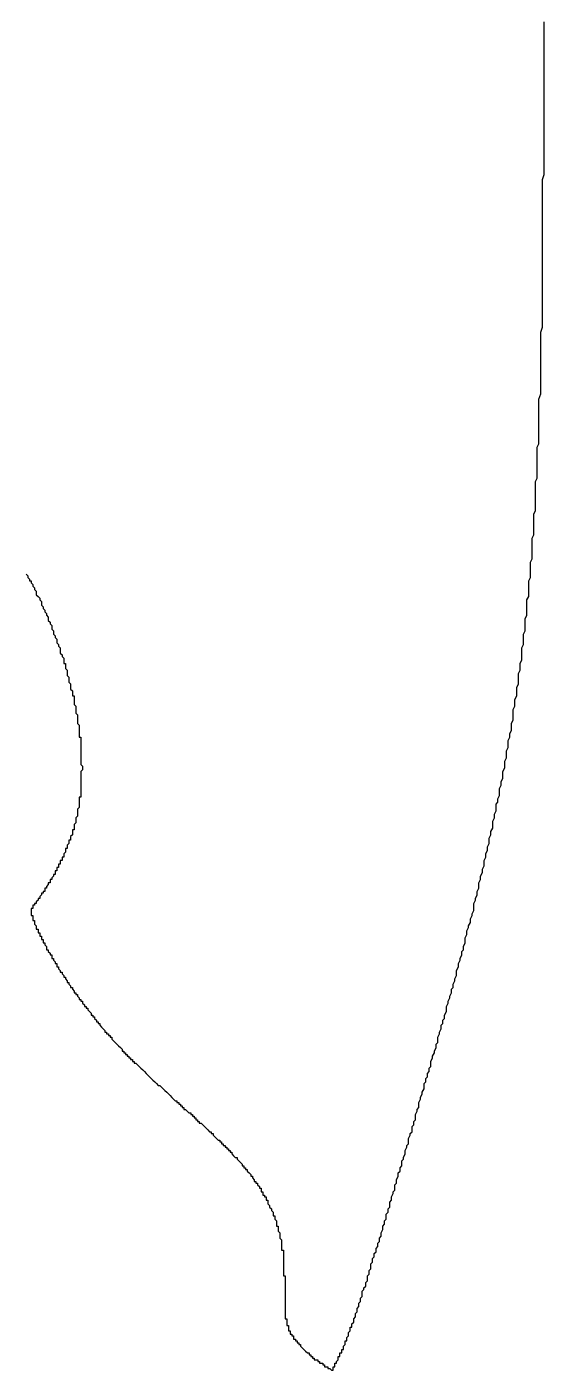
# Model space of a CAD drawing. Header units: millimetres. Extents: x 289 to 9778, y -894 to 6380.
# Drawn here: x 7140.49 to 7143.51, y 594.66 to 602.49 of the extents above; entities that cross this region are included whole.
import ezdxf

# ---------------------------------------------------------------- set-up
doc = ezdxf.new("R2010")
doc.units = ezdxf.units.MM

msp = doc.modelspace()

# ---------------------------------------------------------------- linework, layer by layer
for points in [[(7142.2697, 594.6575, 0), (7142.2797, 594.6575, 0), (7142.2797, 594.6575, 0), (7142.2797, 594.6675, 0), (7142.2797, 594.6675, 0), (7142.2797, 594.6675, 0), (7142.2797, 594.6675, 0), (7142.2797, 594.6775, 0), (7142.2897, 594.6775, 0), (7142.2897, 594.6775, 0), (7142.2897, 594.6875, 0), (7142.2897, 594.6875, 0), (7142.2897, 594.6875, 0), (7142.2897, 594.6975, 0), (7142.2997, 594.6975, 0), (7142.2997, 594.6975, 0), (7142.2997, 594.7075, 0), (7142.2997, 594.7075, 0), (7142.2997, 594.7075, 0), (7142.3097, 594.7175, 0), (7142.3097, 594.7175, 0), (7142.3097, 594.7175, 0), (7142.3097, 594.7275, 0), (7142.3097, 594.7275, 0), (7142.3097, 594.7375, 0), (7142.3197, 594.7375, 0), (7142.3197, 594.7375, 0), (7142.3197, 594.7475, 0), (7142.3197, 594.7475, 0), (7142.3197, 594.7575, 0), (7142.3297, 594.7575, 0), (7142.3297, 594.7675, 0), (7142.3297, 594.7675, 0), (7142.3297, 594.7775, 0), (7142.3397, 594.7775, 0), (7142.3397, 594.7875, 0), (7142.3397, 594.7875, 0), (7142.3397, 594.7975, 0), (7142.3397, 594.7975, 0), (7142.3497, 594.8075, 0), (7142.3497, 594.8075, 0), (7142.3497, 594.8175, 0), (7142.3497, 594.8275, 0), (7142.3597, 594.8275, 0), (7142.3597, 594.8375, 0), (7142.3597, 594.8375, 0), (7142.3597, 594.8475, 0), (7142.3597, 594.8475, 0), (7142.3697, 594.8575, 0), (7142.3697, 594.8675, 0), (7142.3697, 594.8675, 0), (7142.3697, 594.8775, 0), (7142.3797, 594.8875, 0), (7142.3797, 594.8875, 0), (7142.3797, 594.8975, 0), (7142.3797, 594.9075, 0), (7142.3897, 594.9075, 0), (7142.3897, 594.9175, 0), (7142.3897, 594.9275, 0), (7142.3897, 594.9275, 0), (7142.3997, 594.9375, 0), (7142.3997, 594.9475, 0), (7142.3997, 594.9575, 0), (7142.3997, 594.9575, 0), (7142.4097, 594.9675, 0), (7142.4097, 594.9775, 0), (7142.4097, 594.9875, 0), (7142.4097, 594.9875, 0), (7142.4197, 594.9975, 0), (7142.4197, 595.0075, 0), (7142.4197, 595.0175, 0), (7142.4197, 595.0175, 0), (7142.4297, 595.0275, 0), (7142.4297, 595.0375, 0), (7142.4297, 595.0475, 0), (7142.4397, 595.0575, 0), (7142.4397, 595.0675, 0), (7142.4397, 595.0675, 0), (7142.4397, 595.0775, 0), (7142.4497, 595.0875, 0), (7142.4497, 595.0975, 0), (7142.4497, 595.1075, 0), (7142.4497, 595.1175, 0), (7142.4597, 595.1275, 0), (7142.4597, 595.1275, 0), (7142.4597, 595.1375, 0), (7142.4697, 595.1475, 0), (7142.4697, 595.1575, 0), (7142.4697, 595.1675, 0), (7142.4797, 595.1775, 0), (7142.4797, 595.1875, 0), (7142.4797, 595.1975, 0), (7142.4797, 595.2075, 0), (7142.4897, 595.2175, 0), (7142.4897, 595.2275, 0), (7142.4897, 595.2375, 0), (7142.4997, 595.2475, 0), (7142.4997, 595.2575, 0), (7142.4997, 595.2675, 0), (7142.4997, 595.2775, 0), (7142.5097, 595.2875, 0), (7142.5097, 595.2975, 0), (7142.5097, 595.3075, 0), (7142.5197, 595.3175, 0), (7142.5197, 595.3275, 0), (7142.5197, 595.3375, 0), (7142.5297, 595.3475, 0), (7142.5297, 595.3575, 0), (7142.5297, 595.3675, 0), (7142.5397, 595.3775, 0), (7142.5397, 595.3875, 0), (7142.5397, 595.3975, 0), (7142.5497, 595.4075, 0), (7142.5497, 595.4175, 0), (7142.5497, 595.4275, 0), (7142.5597, 595.4375, 0), (7142.5597, 595.4475, 0), (7142.5597, 595.4575, 0), (7142.5697, 595.4775, 0), (7142.5697, 595.4875, 0), (7142.5697, 595.4975, 0), (7142.5797, 595.5075, 0), (7142.5797, 595.5175, 0), (7142.5797, 595.5275, 0), (7142.5897, 595.5375, 0), (7142.5897, 595.5575, 0), (7142.5897, 595.5675, 0), (7142.5997, 595.5775, 0), (7142.5997, 595.5875, 0), (7142.5997, 595.5975, 0), (7142.6097, 595.6075, 0), (7142.6097, 595.6275, 0), (7142.6097, 595.6375, 0), (7142.6197, 595.6475, 0), (7142.6197, 595.6575, 0), (7142.6197, 595.6675, 0), (7142.6297, 595.6875, 0), (7142.6297, 595.6975, 0), (7142.6397, 595.7075, 0), (7142.6397, 595.7175, 0), (7142.6397, 595.7375, 0), (7142.6497, 595.7475, 0), (7142.6497, 595.7575, 0), (7142.6497, 595.7675, 0), (7142.6597, 595.7875, 0), (7142.6597, 595.7975, 0), (7142.6597, 595.8075, 0), (7142.6697, 595.8175, 0), (7142.6697, 595.8375, 0), (7142.6797, 595.8475, 0), (7142.6797, 595.8575, 0), (7142.6797, 595.8775, 0), (7142.6897, 595.8875, 0), (7142.6897, 595.8975, 0), (7142.6997, 595.9175, 0), (7142.6997, 595.9275, 0), (7142.6997, 595.9375, 0), (7142.7097, 595.9575, 0), (7142.7097, 595.9675, 0), (7142.7197, 595.9775, 0), (7142.7197, 595.9975, 0), (7142.7197, 596.0075, 0), (7142.7297, 596.0275, 0), (7142.7297, 596.0375, 0), (7142.7397, 596.0475, 0), (7142.7397, 596.0675, 0), (7142.7397, 596.0775, 0), (7142.7497, 596.0875, 0), (7142.7497, 596.1075, 0), (7142.7597, 596.1175, 0), (7142.7597, 596.1375, 0), (7142.7597, 596.1475, 0), (7142.7697, 596.1675, 0), (7142.7697, 596.1775, 0), (7142.7797, 596.1875, 0), (7142.7797, 596.2075, 0), (7142.7797, 596.2175, 0), (7142.7897, 596.2375, 0), (7142.7897, 596.2475, 0), (7142.7997, 596.2675, 0), (7142.7997, 596.2775, 0), (7142.8097, 596.2975, 0), (7142.8097, 596.3075, 0), (7142.8097, 596.3275, 0), (7142.8197, 596.3375, 0), (7142.8197, 596.3575, 0), (7142.8297, 596.3675, 0), (7142.8297, 596.3875, 0), (7142.8397, 596.3975, 0), (7142.8397, 596.4175, 0), (7142.8497, 596.4275, 0), (7142.8497, 596.4475, 0), (7142.8497, 596.4575, 0), (7142.8597, 596.4775, 0), (7142.8597, 596.4875, 0), (7142.8697, 596.5075, 0), (7142.8697, 596.5175, 0), (7142.8797, 596.5375, 0), (7142.8797, 596.5575, 0), (7142.8897, 596.5675, 0), (7142.8897, 596.5875, 0), (7142.8897, 596.5975, 0), (7142.8997, 596.6175, 0), (7142.8997, 596.6275, 0), (7142.9097, 596.6475, 0), (7142.9097, 596.6675, 0), (7142.9197, 596.6775, 0), (7142.9197, 596.6975, 0), (7142.9297, 596.7075, 0), (7142.9297, 596.7275, 0), (7142.9397, 596.7475, 0), (7142.9397, 596.7575, 0), (7142.9397, 596.7775, 0), (7142.9497, 596.7975, 0), (7142.9497, 596.8075, 0), (7142.9597, 596.8275, 0), (7142.9597, 596.8375, 0), (7142.9697, 596.8575, 0), (7142.9697, 596.8775, 0), (7142.9797, 596.8875, 0), (7142.9797, 596.9075, 0), (7142.9897, 596.9275, 0), (7142.9897, 596.9375, 0), (7142.9997, 596.9575, 0), (7142.9997, 596.9775, 0), (7142.9997, 596.9875, 0), (7143.0097, 597.0075, 0), (7143.0097, 597.0275, 0), (7143.0197, 597.0475, 0), (7143.0197, 597.0575, 0), (7143.0297, 597.0775, 0), (7143.0297, 597.0975, 0), (7143.0397, 597.1075, 0), (7143.0397, 597.1275, 0), (7143.0497, 597.1475, 0), (7143.0497, 597.1675, 0), (7143.0497, 597.1775, 0), (7143.0597, 597.1975, 0), (7143.0597, 597.2175, 0), (7143.0697, 597.2375, 0), (7143.0697, 597.2475, 0), (7143.0797, 597.2675, 0), (7143.0797, 597.2875, 0), (7143.0897, 597.3075, 0), (7143.0897, 597.3175, 0), (7143.0997, 597.3375, 0), (7143.0997, 597.3575, 0), (7143.0997, 597.3775, 0), (7143.1097, 597.3975, 0), (7143.1097, 597.4075, 0), (7143.1197, 597.4275, 0), (7143.1197, 597.4475, 0), (7143.1297, 597.4675, 0), (7143.1297, 597.4875, 0), (7143.1297, 597.4975, 0), (7143.1397, 597.5175, 0), (7143.1397, 597.5375, 0), (7143.1497, 597.5575, 0), (7143.1497, 597.5775, 0), (7143.1597, 597.5975, 0), (7143.1597, 597.6075, 0), (7143.1597, 597.6275, 0), (7143.1697, 597.6475, 0), (7143.1697, 597.6675, 0), (7143.1797, 597.6875, 0), (7143.1797, 597.7075, 0), (7143.1897, 597.7275, 0), (7143.1897, 597.7475, 0), (7143.1897, 597.7575, 0), (7143.1997, 597.7775, 0), (7143.1997, 597.7975, 0), (7143.2097, 597.8175, 0), (7143.2097, 597.8375, 0), (7143.2097, 597.8575, 0), (7143.2197, 597.8775, 0), (7143.2197, 597.8975, 0), (7143.2297, 597.9175, 0), (7143.2297, 597.9375, 0), (7143.2297, 597.9575, 0), (7143.2397, 597.9675, 0), (7143.2397, 597.9875, 0), (7143.2497, 598.0075, 0), (7143.2497, 598.0275, 0), (7143.2497, 598.0475, 0), (7143.2597, 598.0675, 0), (7143.2597, 598.0875, 0), (7143.2697, 598.1075, 0), (7143.2697, 598.1275, 0), (7143.2697, 598.1475, 0), (7143.2797, 598.1675, 0), (7143.2797, 598.1875, 0), (7143.2797, 598.2075, 0), (7143.2897, 598.2275, 0), (7143.2897, 598.2475, 0), (7143.2897, 598.2675, 0), (7143.2997, 598.2875, 0), (7143.2997, 598.3075, 0), (7143.2997, 598.3275, 0), (7143.3097, 598.3475, 0), (7143.3097, 598.3675, 0), (7143.3197, 598.3875, 0), (7143.3197, 598.4075, 0), (7143.3197, 598.4275, 0), (7143.3297, 598.4475, 0), (7143.3297, 598.4675, 0), (7143.3297, 598.4875, 0), (7143.3297, 598.5075, 0), (7143.3397, 598.5275, 0), (7143.3397, 598.5475, 0), (7143.3397, 598.5675, 0), (7143.3497, 598.5875, 0), (7143.3497, 598.6175, 0), (7143.3497, 598.6375, 0), (7143.3597, 598.6575, 0), (7143.3597, 598.6775, 0), (7143.3597, 598.6975, 0), (7143.3597, 598.7175, 0), (7143.3697, 598.7375, 0), (7143.3697, 598.7575, 0), (7143.3697, 598.7775, 0), (7143.3797, 598.7975, 0), (7143.3797, 598.8175, 0), (7143.3797, 598.8475, 0), (7143.3797, 598.8675, 0), (7143.3897, 598.8875, 0), (7143.3897, 598.9075, 0), (7143.3897, 598.9275, 0), (7143.3897, 598.9475, 0), (7143.3997, 598.9675, 0), (7143.3997, 598.9875, 0), (7143.3997, 599.0175, 0), (7143.3997, 599.0375, 0), (7143.4097, 599.0575, 0), (7143.4097, 599.0775, 0), (7143.4097, 599.0975, 0), (7143.4097, 599.1175, 0), (7143.4097, 599.1475, 0), (7143.4197, 599.1675, 0), (7143.4197, 599.1875, 0), (7143.4197, 599.2075, 0), (7143.4197, 599.2275, 0), (7143.4197, 599.2575, 0), (7143.4297, 599.2775, 0), (7143.4297, 599.2975, 0), (7143.4297, 599.3175, 0), (7143.4297, 599.3475, 0), (7143.4297, 599.3675, 0), (7143.4397, 599.3875, 0), (7143.4397, 599.4075, 0), (7143.4397, 599.4375, 0), (7143.4397, 599.4575, 0), (7143.4397, 599.4775, 0), (7143.4397, 599.5075, 0), (7143.4497, 599.5275, 0), (7143.4497, 599.5475, 0), (7143.4497, 599.5775, 0), (7143.4497, 599.5975, 0), (7143.4497, 599.6175, 0), (7143.4497, 599.6475, 0), (7143.4597, 599.6675, 0), (7143.4597, 599.6875, 0), (7143.4597, 599.7175, 0), (7143.4597, 599.7375, 0), (7143.4597, 599.7675, 0), (7143.4597, 599.7875, 0), (7143.4597, 599.8075, 0), (7143.4597, 599.8375, 0), (7143.4697, 599.8575, 0), (7143.4697, 599.8875, 0), (7143.4697, 599.9075, 0), (7143.4697, 599.9375, 0), (7143.4697, 599.9575, 0), (7143.4697, 599.9875, 0), (7143.4697, 600.0075, 0), (7143.4697, 600.0375, 0), (7143.4797, 600.0575, 0), (7143.4797, 600.0875, 0), (7143.4797, 600.1075, 0), (7143.4797, 600.1375, 0), (7143.4797, 600.1675, 0), (7143.4797, 600.1875, 0), (7143.4797, 600.2175, 0), (7143.4797, 600.2375, 0), (7143.4797, 600.2675, 0), (7143.4797, 600.2975, 0), (7143.4797, 600.3175, 0), (7143.4897, 600.3475, 0), (7143.4897, 600.3775, 0), (7143.4897, 600.3975, 0), (7143.4897, 600.4275, 0), (7143.4897, 600.4575, 0), (7143.4897, 600.4775, 0), (7143.4897, 600.5075, 0), (7143.4897, 600.5375, 0), (7143.4897, 600.5675, 0), (7143.4897, 600.5875, 0), (7143.4897, 600.6175, 0), (7143.4897, 600.6475, 0), (7143.4897, 600.6775, 0), (7143.4897, 600.7075, 0), (7143.4997, 600.7375, 0), (7143.4997, 600.7575, 0), (7143.4997, 600.7875, 0), (7143.4997, 600.8175, 0), (7143.4997, 600.8475, 0), (7143.4997, 600.8775, 0), (7143.4997, 600.9075, 0), (7143.4997, 600.9375, 0), (7143.4997, 600.9675, 0), (7143.4997, 600.9975, 0), (7143.4997, 601.0275, 0), (7143.4997, 601.0575, 0), (7143.4997, 601.0875, 0), (7143.4997, 601.1175, 0), (7143.4997, 601.1475, 0), (7143.4997, 601.1775, 0), (7143.4997, 601.2075, 0), (7143.4997, 601.2375, 0), (7143.4997, 601.2775, 0), (7143.4997, 601.3075, 0), (7143.4997, 601.3375, 0), (7143.4997, 601.3675, 0), (7143.4997, 601.3975, 0), (7143.4997, 601.4275, 0), (7143.4997, 601.4675, 0), (7143.4997, 601.4975, 0), (7143.4997, 601.5275, 0), (7143.4997, 601.5575, 0), (7143.4997, 601.5975, 0), (7143.5097, 601.6275, 0), (7143.5097, 601.6575, 0), (7143.5097, 601.6975, 0), (7143.5097, 601.7275, 0), (7143.5097, 601.7675, 0), (7143.5097, 601.7975, 0), (7143.5097, 601.8275, 0), (7143.5097, 601.8675, 0), (7143.5097, 601.8975, 0), (7143.5097, 601.9375, 0), (7143.5097, 601.9675, 0), (7143.5097, 602.0075, 0), (7143.5097, 602.0375, 0), (7143.5097, 602.0775, 0), (7143.5097, 602.1075, 0), (7143.5097, 602.1475, 0), (7143.5097, 602.1875, 0), (7143.5097, 602.2175, 0), (7143.5097, 602.2575, 0), (7143.5097, 602.2975, 0), (7143.5097, 602.3275, 0), (7143.5097, 602.3675, 0), (7143.5097, 602.4075, 0), (7143.5097, 602.4475, 0), (7143.5097, 602.4775, 0), (7143.5097, 602.5175, 0)], [(7140.4897, 599.2975, 0), (7140.4997, 599.2875, 0), (7140.4997, 599.2775, 0), (7140.5097, 599.2675, 0), (7140.5097, 599.2575, 0), (7140.5197, 599.2575, 0), (7140.5197, 599.2475, 0), (7140.5297, 599.2375, 0), (7140.5297, 599.2275, 0), (7140.5397, 599.2175, 0), (7140.5397, 599.2075, 0), (7140.5497, 599.1975, 0), (7140.5497, 599.1875, 0), (7140.5497, 599.1775, 0), (7140.5597, 599.1675, 0), (7140.5597, 599.1675, 0), (7140.5697, 599.1575, 0), (7140.5697, 599.1475, 0), (7140.5797, 599.1375, 0), (7140.5797, 599.1275, 0), (7140.5797, 599.1175, 0), (7140.5897, 599.1075, 0), (7140.5897, 599.0975, 0), (7140.5997, 599.0875, 0), (7140.5997, 599.0775, 0), (7140.5997, 599.0775, 0), (7140.6097, 599.0675, 0), (7140.6097, 599.0575, 0), (7140.6197, 599.0475, 0), (7140.6197, 599.0375, 0), (7140.6197, 599.0275, 0), (7140.6297, 599.0175, 0), (7140.6297, 599.0075, 0), (7140.6297, 599.0075, 0), (7140.6397, 598.9975, 0), (7140.6397, 598.9875, 0), (7140.6397, 598.9775, 0), (7140.6497, 598.9675, 0), (7140.6497, 598.9575, 0), (7140.6497, 598.9475, 0), (7140.6597, 598.9375, 0), (7140.6597, 598.9375, 0), (7140.6597, 598.9275, 0), (7140.6697, 598.9175, 0), (7140.6697, 598.9075, 0), (7140.6697, 598.8975, 0), (7140.6797, 598.8875, 0), (7140.6797, 598.8775, 0), (7140.6797, 598.8775, 0), (7140.6897, 598.8675, 0), (7140.6897, 598.8575, 0), (7140.6897, 598.8475, 0), (7140.6897, 598.8375, 0), (7140.6997, 598.8275, 0), (7140.6997, 598.8275, 0), (7140.6997, 598.8175, 0), (7140.7097, 598.8075, 0), (7140.7097, 598.7975, 0), (7140.7097, 598.7875, 0), (7140.7097, 598.7775, 0), (7140.7197, 598.7775, 0), (7140.7197, 598.7675, 0), (7140.7197, 598.7575, 0), (7140.7197, 598.7475, 0), (7140.7297, 598.7375, 0), (7140.7297, 598.7275, 0), (7140.7297, 598.7275, 0), (7140.7297, 598.7175, 0), (7140.7297, 598.7075, 0), (7140.7397, 598.6975, 0), (7140.7397, 598.6875, 0), (7140.7397, 598.6875, 0), (7140.7397, 598.6775, 0), (7140.7397, 598.6675, 0), (7140.7497, 598.6575, 0), (7140.7497, 598.6475, 0), (7140.7497, 598.6475, 0), (7140.7497, 598.6375, 0), (7140.7497, 598.6275, 0), (7140.7597, 598.6175, 0), (7140.7597, 598.6175, 0), (7140.7597, 598.6075, 0), (7140.7597, 598.5975, 0), (7140.7597, 598.5875, 0), (7140.7697, 598.5875, 0), (7140.7697, 598.5775, 0), (7140.7697, 598.5675, 0), (7140.7697, 598.5575, 0), (7140.7697, 598.5575, 0), (7140.7697, 598.5475, 0), (7140.7697, 598.5375, 0), (7140.7797, 598.5275, 0), (7140.7797, 598.5275, 0), (7140.7797, 598.5175, 0), (7140.7797, 598.5075, 0), (7140.7797, 598.4975, 0), (7140.7797, 598.4975, 0), (7140.7797, 598.4875, 0), (7140.7897, 598.4775, 0), (7140.7897, 598.4775, 0), (7140.7897, 598.4675, 0), (7140.7897, 598.4575, 0), (7140.7897, 598.4475, 0), (7140.7897, 598.4475, 0), (7140.7897, 598.4375, 0), (7140.7897, 598.4275, 0), (7140.7897, 598.4275, 0), (7140.7997, 598.4175, 0), (7140.7997, 598.4075, 0), (7140.7997, 598.4075, 0), (7140.7997, 598.3975, 0), (7140.7997, 598.3875, 0), (7140.7997, 598.3875, 0), (7140.7997, 598.3775, 0), (7140.7997, 598.3675, 0), (7140.7997, 598.3675, 0), (7140.7997, 598.3575, 0), (7140.7997, 598.3475, 0), (7140.8097, 598.3475, 0), (7140.8097, 598.3375, 0), (7140.8097, 598.3275, 0), (7140.8097, 598.3275, 0), (7140.8097, 598.3175, 0), (7140.8097, 598.3075, 0), (7140.8097, 598.3075, 0), (7140.8097, 598.2975, 0), (7140.8097, 598.2875, 0), (7140.8097, 598.2875, 0), (7140.8097, 598.2775, 0), (7140.8097, 598.2775, 0), (7140.8097, 598.2675, 0), (7140.8097, 598.2575, 0), (7140.8097, 598.2575, 0), (7140.8097, 598.2475, 0), (7140.8097, 598.2375, 0), (7140.8097, 598.2375, 0), (7140.8097, 598.2275, 0), (7140.8097, 598.2275, 0), (7140.8097, 598.2175, 0), (7140.8097, 598.2075, 0), (7140.8097, 598.2075, 0), (7140.8097, 598.1975, 0), (7140.8097, 598.1975, 0), (7140.8097, 598.1875, 0), (7140.8097, 598.1875, 0), (7140.8197, 598.1775, 0), (7140.8197, 598.1675, 0), (7140.8197, 598.1675, 0), (7140.8197, 598.1575, 0), (7140.8197, 598.1575, 0), (7140.8097, 598.1475, 0), (7140.8097, 598.1375, 0), (7140.8097, 598.1375, 0), (7140.8097, 598.1275, 0), (7140.8097, 598.1275, 0), (7140.8097, 598.1175, 0), (7140.8097, 598.1175, 0), (7140.8097, 598.1075, 0), (7140.8097, 598.1075, 0), (7140.8097, 598.0975, 0), (7140.8097, 598.0975, 0), (7140.8097, 598.0875, 0), (7140.8097, 598.0775, 0), (7140.8097, 598.0775, 0), (7140.8097, 598.0675, 0), (7140.8097, 598.0675, 0), (7140.8097, 598.0575, 0), (7140.8097, 598.0575, 0), (7140.8097, 598.0475, 0), (7140.8097, 598.0475, 0), (7140.8097, 598.0375, 0), (7140.8097, 598.0375, 0), (7140.8097, 598.0275, 0), (7140.8097, 598.0275, 0), (7140.8097, 598.0175, 0), (7140.8097, 598.0175, 0), (7140.8097, 598.0075, 0), (7140.8097, 598.0075, 0), (7140.8097, 597.9975, 0), (7140.7997, 597.9975, 0), (7140.7997, 597.9875, 0), (7140.7997, 597.9875, 0), (7140.7997, 597.9775, 0), (7140.7997, 597.9775, 0), (7140.7997, 597.9675, 0), (7140.7997, 597.9675, 0), (7140.7997, 597.9575, 0), (7140.7997, 597.9575, 0), (7140.7997, 597.9475, 0), (7140.7997, 597.9475, 0), (7140.7997, 597.9375, 0), (7140.7997, 597.9375, 0), (7140.7897, 597.9275, 0), (7140.7897, 597.9275, 0), (7140.7897, 597.9175, 0), (7140.7897, 597.9175, 0), (7140.7897, 597.9075, 0), (7140.7897, 597.9075, 0), (7140.7897, 597.9075, 0), (7140.7897, 597.8975, 0), (7140.7897, 597.8975, 0), (7140.7897, 597.8875, 0), (7140.7897, 597.8875, 0), (7140.7797, 597.8775, 0), (7140.7797, 597.8775, 0), (7140.7797, 597.8675, 0), (7140.7797, 597.8675, 0), (7140.7797, 597.8675, 0), (7140.7797, 597.8575, 0), (7140.7797, 597.8575, 0), (7140.7797, 597.8475, 0), (7140.7797, 597.8475, 0), (7140.7697, 597.8375, 0), (7140.7697, 597.8375, 0), (7140.7697, 597.8375, 0), (7140.7697, 597.8275, 0), (7140.7697, 597.8275, 0), (7140.7697, 597.8175, 0), (7140.7697, 597.8175, 0), (7140.7697, 597.8075, 0), (7140.7697, 597.8075, 0), (7140.7597, 597.8075, 0), (7140.7597, 597.7975, 0), (7140.7597, 597.7975, 0), (7140.7597, 597.7875, 0), (7140.7597, 597.7875, 0), (7140.7597, 597.7875, 0), (7140.7597, 597.7775, 0), (7140.7597, 597.7775, 0), (7140.7497, 597.7675, 0), (7140.7497, 597.7675, 0), (7140.7497, 597.7675, 0), (7140.7497, 597.7575, 0), (7140.7497, 597.7575, 0), (7140.7497, 597.7575, 0), (7140.7497, 597.7475, 0), (7140.7397, 597.7475, 0), (7140.7397, 597.7375, 0), (7140.7397, 597.7375, 0), (7140.7397, 597.7375, 0), (7140.7397, 597.7275, 0), (7140.7397, 597.7275, 0), (7140.7397, 597.7275, 0), (7140.7297, 597.7175, 0), (7140.7297, 597.7175, 0), (7140.7297, 597.7075, 0), (7140.7297, 597.7075, 0), (7140.7297, 597.7075, 0), (7140.7297, 597.6975, 0), (7140.7297, 597.6975, 0), (7140.7197, 597.6975, 0), (7140.7197, 597.6875, 0), (7140.7197, 597.6875, 0), (7140.7197, 597.6875, 0), (7140.7197, 597.6775, 0), (7140.7197, 597.6775, 0), (7140.7197, 597.6775, 0), (7140.7097, 597.6675, 0), (7140.7097, 597.6675, 0), (7140.7097, 597.6575, 0), (7140.7097, 597.6575, 0), (7140.7097, 597.6575, 0), (7140.7097, 597.6475, 0), (7140.6997, 597.6475, 0), (7140.6997, 597.6475, 0), (7140.6997, 597.6375, 0), (7140.6997, 597.6375, 0), (7140.6997, 597.6375, 0), (7140.6997, 597.6275, 0), (7140.6997, 597.6275, 0), (7140.6897, 597.6275, 0), (7140.6897, 597.6175, 0), (7140.6897, 597.6175, 0), (7140.6897, 597.6175, 0), (7140.6897, 597.6175, 0), (7140.6897, 597.6075, 0), (7140.6797, 597.6075, 0), (7140.6797, 597.6075, 0), (7140.6797, 597.5975, 0), (7140.6797, 597.5975, 0), (7140.6797, 597.5975, 0), (7140.6797, 597.5875, 0), (7140.6697, 597.5875, 0), (7140.6697, 597.5875, 0), (7140.6697, 597.5775, 0), (7140.6697, 597.5775, 0), (7140.6697, 597.5775, 0), (7140.6697, 597.5675, 0), (7140.6697, 597.5675, 0), (7140.6597, 597.5675, 0), (7140.6597, 597.5675, 0), (7140.6597, 597.5575, 0), (7140.6597, 597.5575, 0), (7140.6597, 597.5575, 0), (7140.6597, 597.5475, 0), (7140.6497, 597.5475, 0), (7140.6497, 597.5475, 0), (7140.6497, 597.5375, 0), (7140.6497, 597.5375, 0), (7140.6497, 597.5375, 0), (7140.6497, 597.5375, 0), (7140.6397, 597.5275, 0), (7140.6397, 597.5275, 0), (7140.6397, 597.5275, 0), (7140.6397, 597.5175, 0), (7140.6397, 597.5175, 0), (7140.6397, 597.5175, 0), (7140.6297, 597.5175, 0), (7140.6297, 597.5075, 0), (7140.6297, 597.5075, 0), (7140.6297, 597.5075, 0), (7140.6297, 597.5075, 0), (7140.6297, 597.4975, 0), (7140.6197, 597.4975, 0), (7140.6197, 597.4975, 0), (7140.6197, 597.4875, 0), (7140.6197, 597.4875, 0), (7140.6197, 597.4875, 0), (7140.6197, 597.4875, 0), (7140.6097, 597.4775, 0), (7140.6097, 597.4775, 0), (7140.6097, 597.4775, 0), (7140.6097, 597.4775, 0), (7140.6097, 597.4675, 0), (7140.6097, 597.4675, 0), (7140.5997, 597.4675, 0), (7140.5997, 597.4675, 0), (7140.5997, 597.4575, 0), (7140.5997, 597.4575, 0), (7140.5997, 597.4575, 0), (7140.5997, 597.4575, 0), (7140.5997, 597.4475, 0), (7140.5897, 597.4475, 0), (7140.5897, 597.4475, 0), (7140.5897, 597.4475, 0), (7140.5897, 597.4375, 0), (7140.5897, 597.4375, 0), (7140.5897, 597.4375, 0), (7140.5797, 597.4375, 0), (7140.5797, 597.4275, 0), (7140.5797, 597.4275, 0), (7140.5797, 597.4275, 0), (7140.5797, 597.4275, 0), (7140.5797, 597.4275, 0), (7140.5697, 597.4175, 0), (7140.5697, 597.4175, 0), (7140.5697, 597.4175, 0), (7140.5697, 597.4175, 0), (7140.5697, 597.4075, 0), (7140.5697, 597.4075, 0), (7140.5697, 597.4075, 0), (7140.5597, 597.4075, 0), (7140.5597, 597.4075, 0), (7140.5597, 597.3975, 0), (7140.5597, 597.3975, 0), (7140.5597, 597.3975, 0), (7140.5597, 597.3975, 0), (7140.5497, 597.3875, 0), (7140.5497, 597.3875, 0), (7140.5497, 597.3875, 0), (7140.5497, 597.3875, 0), (7140.5497, 597.3875, 0), (7140.5497, 597.3775, 0), (7140.5497, 597.3775, 0), (7140.5497, 597.3775, 0), (7140.5397, 597.3775, 0), (7140.5397, 597.3775, 0), (7140.5397, 597.3775, 0), (7140.5397, 597.3675, 0), (7140.5397, 597.3675, 0), (7140.5397, 597.3675, 0), (7140.5397, 597.3675, 0), (7140.5397, 597.3675, 0), (7140.5297, 597.3675, 0), (7140.5297, 597.3575, 0), (7140.5297, 597.3575, 0), (7140.5297, 597.3575, 0), (7140.5297, 597.3575, 0), (7140.5297, 597.3575, 0), (7140.5297, 597.3575, 0), (7140.5297, 597.3575, 0), (7140.5297, 597.3475, 0), (7140.5297, 597.3475, 0), (7140.5197, 597.3475, 0), (7140.5197, 597.3475, 0), (7140.5197, 597.3475, 0), (7140.5197, 597.3475, 0), (7140.5197, 597.3475, 0), (7140.5197, 597.3475, 0), (7140.5197, 597.3475, 0), (7140.5197, 597.3375, 0), (7140.5197, 597.3375, 0), (7140.5197, 597.3375, 0), (7140.5197, 597.3375, 0), (7140.5197, 597.3375, 0), (7140.5197, 597.3375, 0)], [(7140.5197, 597.3375, 0), (7140.5197, 597.3375, 0), (7140.5197, 597.3375, 0), (7140.5197, 597.3375, 0), (7140.5197, 597.3375, 0), (7140.5197, 597.3375, 0), (7140.5197, 597.3375, 0), (7140.5197, 597.3375, 0), (7140.5197, 597.3375, 0), (7140.5197, 597.3375, 0), (7140.5197, 597.3275, 0), (7140.5197, 597.3275, 0), (7140.5197, 597.3275, 0), (7140.5197, 597.3275, 0), (7140.5197, 597.3275, 0), (7140.5197, 597.3275, 0), (7140.5197, 597.3275, 0), (7140.5197, 597.3275, 0), (7140.5197, 597.3275, 0), (7140.5197, 597.3175, 0), (7140.5197, 597.3175, 0), (7140.5197, 597.3175, 0), (7140.5197, 597.3175, 0), (7140.5197, 597.3175, 0), (7140.5197, 597.3175, 0), (7140.5197, 597.3175, 0), (7140.5197, 597.3075, 0), (7140.5197, 597.3075, 0), (7140.5197, 597.3075, 0), (7140.5297, 597.3075, 0), (7140.5297, 597.3075, 0), (7140.5297, 597.3075, 0), (7140.5297, 597.2975, 0), (7140.5297, 597.2975, 0), (7140.5297, 597.2975, 0), (7140.5297, 597.2975, 0), (7140.5297, 597.2975, 0), (7140.5297, 597.2875, 0), (7140.5297, 597.2875, 0), (7140.5297, 597.2875, 0), (7140.5297, 597.2875, 0), (7140.5297, 597.2775, 0), (7140.5297, 597.2775, 0), (7140.5297, 597.2775, 0), (7140.5397, 597.2775, 0), (7140.5397, 597.2775, 0), (7140.5397, 597.2675, 0), (7140.5397, 597.2675, 0), (7140.5397, 597.2675, 0), (7140.5397, 597.2675, 0), (7140.5397, 597.2575, 0), (7140.5397, 597.2575, 0), (7140.5397, 597.2575, 0), (7140.5497, 597.2475, 0), (7140.5497, 597.2475, 0), (7140.5497, 597.2475, 0), (7140.5497, 597.2475, 0), (7140.5497, 597.2375, 0), (7140.5497, 597.2375, 0), (7140.5497, 597.2375, 0), (7140.5497, 597.2275, 0), (7140.5597, 597.2275, 0), (7140.5597, 597.2275, 0), (7140.5597, 597.2175, 0), (7140.5597, 597.2175, 0), (7140.5597, 597.2175, 0), (7140.5597, 597.2075, 0), (7140.5597, 597.2075, 0), (7140.5697, 597.2075, 0), (7140.5697, 597.1975, 0), (7140.5697, 597.1975, 0), (7140.5697, 597.1975, 0), (7140.5697, 597.1875, 0), (7140.5797, 597.1875, 0), (7140.5797, 597.1875, 0), (7140.5797, 597.1775, 0), (7140.5797, 597.1775, 0), (7140.5797, 597.1675, 0), (7140.5797, 597.1675, 0), (7140.5897, 597.1675, 0), (7140.5897, 597.1575, 0), (7140.5897, 597.1575, 0), (7140.5897, 597.1475, 0), (7140.5897, 597.1475, 0), (7140.5997, 597.1475, 0), (7140.5997, 597.1375, 0), (7140.5997, 597.1375, 0), (7140.5997, 597.1375, 0), (7140.6097, 597.1275, 0), (7140.6097, 597.1275, 0), (7140.6097, 597.1175, 0), (7140.6097, 597.1175, 0), (7140.6097, 597.1075, 0), (7140.6197, 597.1075, 0), (7140.6197, 597.1075, 0), (7140.6197, 597.0975, 0), (7140.6197, 597.0975, 0), (7140.6297, 597.0875, 0), (7140.6297, 597.0875, 0), (7140.6297, 597.0775, 0), (7140.6297, 597.0775, 0), (7140.6397, 597.0775, 0), (7140.6397, 597.0675, 0), (7140.6397, 597.0675, 0), (7140.6397, 597.0575, 0), (7140.6497, 597.0575, 0), (7140.6497, 597.0475, 0), (7140.6497, 597.0475, 0), (7140.6497, 597.0475, 0), (7140.6597, 597.0375, 0), (7140.6597, 597.0375, 0), (7140.6597, 597.0275, 0), (7140.6697, 597.0275, 0), (7140.6697, 597.0175, 0), (7140.6697, 597.0175, 0), (7140.6697, 597.0075, 0), (7140.6797, 597.0075, 0), (7140.6797, 596.9975, 0), (7140.6797, 596.9975, 0), (7140.6897, 596.9875, 0), (7140.6897, 596.9875, 0), (7140.6897, 596.9775, 0), (7140.6997, 596.9775, 0), (7140.6997, 596.9775, 0), (7140.6997, 596.9675, 0), (7140.6997, 596.9675, 0), (7140.7097, 596.9575, 0), (7140.7097, 596.9575, 0), (7140.7097, 596.9475, 0), (7140.7197, 596.9475, 0), (7140.7197, 596.9375, 0), (7140.7197, 596.9375, 0), (7140.7297, 596.9275, 0), (7140.7297, 596.9275, 0), (7140.7297, 596.9175, 0), (7140.7397, 596.9175, 0), (7140.7397, 596.9075, 0), (7140.7397, 596.9075, 0), (7140.7497, 596.8975, 0), (7140.7497, 596.8975, 0), (7140.7497, 596.8875, 0), (7140.7597, 596.8875, 0), (7140.7597, 596.8775, 0), (7140.7597, 596.8775, 0), (7140.7697, 596.8675, 0), (7140.7697, 596.8675, 0), (7140.7697, 596.8575, 0), (7140.7797, 596.8575, 0), (7140.7797, 596.8475, 0), (7140.7897, 596.8475, 0), (7140.7897, 596.8375, 0), (7140.7897, 596.8375, 0), (7140.7997, 596.8275, 0), (7140.7997, 596.8275, 0), (7140.7997, 596.8175, 0), (7140.8097, 596.8175, 0), (7140.8097, 596.8075, 0), (7140.8197, 596.8075, 0), (7140.8197, 596.7975, 0), (7140.8197, 596.7975, 0), (7140.8297, 596.7875, 0), (7140.8297, 596.7875, 0), (7140.8297, 596.7775, 0), (7140.8397, 596.7775, 0), (7140.8397, 596.7675, 0), (7140.8497, 596.7675, 0), (7140.8497, 596.7575, 0), (7140.8497, 596.7575, 0), (7140.8597, 596.7475, 0), (7140.8597, 596.7475, 0), (7140.8697, 596.7375, 0), (7140.8697, 596.7375, 0), (7140.8697, 596.7275, 0), (7140.8797, 596.7275, 0), (7140.8797, 596.7175, 0), (7140.8897, 596.7175, 0), (7140.8897, 596.7075, 0), (7140.8897, 596.7075, 0), (7140.8997, 596.6975, 0), (7140.8997, 596.6875, 0), (7140.9097, 596.6875, 0), (7140.9097, 596.6775, 0), (7140.9197, 596.6775, 0), (7140.9197, 596.6675, 0), (7140.9197, 596.6675, 0), (7140.9297, 596.6575, 0), (7140.9297, 596.6575, 0), (7140.9397, 596.6475, 0), (7140.9397, 596.6475, 0), (7140.9497, 596.6375, 0), (7140.9497, 596.6375, 0), (7140.9497, 596.6275, 0), (7140.9597, 596.6275, 0), (7140.9597, 596.6175, 0), (7140.9697, 596.6175, 0), (7140.9697, 596.6075, 0), (7140.9797, 596.6075, 0), (7140.9797, 596.5975, 0), (7140.9897, 596.5975, 0), (7140.9897, 596.5875, 0), (7140.9897, 596.5875, 0), (7140.9997, 596.5775, 0), (7140.9997, 596.5775, 0), (7141.0097, 596.5675, 0), (7141.0097, 596.5675, 0), (7141.0197, 596.5575, 0), (7141.0197, 596.5575, 0), (7141.0297, 596.5475, 0), (7141.0297, 596.5475, 0), (7141.0397, 596.5375, 0), (7141.0397, 596.5375, 0), (7141.0497, 596.5275, 0), (7141.0497, 596.5275, 0), (7141.0497, 596.5175, 0), (7141.0597, 596.5175, 0), (7141.0597, 596.5075, 0), (7141.0697, 596.5075, 0), (7141.0697, 596.4975, 0), (7141.0797, 596.4975, 0), (7141.0797, 596.4875, 0), (7141.0897, 596.4875, 0), (7141.0897, 596.4775, 0), (7141.0997, 596.4775, 0), (7141.0997, 596.4675, 0), (7141.1097, 596.4675, 0), (7141.1097, 596.4575, 0), (7141.1197, 596.4575, 0), (7141.1197, 596.4475, 0), (7141.1297, 596.4475, 0), (7141.1297, 596.4475, 0), (7141.1397, 596.4375, 0), (7141.1397, 596.4375, 0), (7141.1497, 596.4275, 0), (7141.1497, 596.4275, 0), (7141.1597, 596.4175, 0), (7141.1597, 596.4175, 0), (7141.1697, 596.4075, 0), (7141.1697, 596.4075, 0), (7141.1797, 596.3975, 0), (7141.1797, 596.3975, 0), (7141.1897, 596.3875, 0), (7141.1897, 596.3875, 0), (7141.1997, 596.3775, 0), (7141.1997, 596.3775, 0), (7141.2097, 596.3675, 0), (7141.2097, 596.3675, 0), (7141.2197, 596.3575, 0), (7141.2197, 596.3575, 0), (7141.2297, 596.3475, 0), (7141.2297, 596.3475, 0), (7141.2397, 596.3375, 0), (7141.2397, 596.3375, 0), (7141.2497, 596.3275, 0), (7141.2497, 596.3275, 0), (7141.2597, 596.3175, 0), (7141.2597, 596.3175, 0), (7141.2697, 596.3175, 0), (7141.2797, 596.3075, 0), (7141.2797, 596.3075, 0), (7141.2897, 596.2975, 0), (7141.2897, 596.2975, 0), (7141.2997, 596.2875, 0), (7141.2997, 596.2875, 0), (7141.3097, 596.2775, 0), (7141.3097, 596.2775, 0), (7141.3197, 596.2675, 0), (7141.3197, 596.2675, 0), (7141.3297, 596.2575, 0), (7141.3297, 596.2575, 0), (7141.3397, 596.2475, 0), (7141.3397, 596.2475, 0), (7141.3497, 596.2375, 0), (7141.3497, 596.2375, 0), (7141.3597, 596.2275, 0), (7141.3597, 596.2275, 0), (7141.3697, 596.2275, 0), (7141.3697, 596.2175, 0), (7141.3797, 596.2175, 0), (7141.3797, 596.2075, 0), (7141.3897, 596.2075, 0), (7141.3897, 596.1975, 0), (7141.3997, 596.1975, 0), (7141.3997, 596.1875, 0), (7141.4097, 596.1875, 0), (7141.4097, 596.1775, 0), (7141.4197, 596.1775, 0), (7141.4297, 596.1675, 0), (7141.4297, 596.1675, 0), (7141.4397, 596.1575, 0), (7141.4397, 596.1575, 0), (7141.4497, 596.1575, 0), (7141.4497, 596.1475, 0), (7141.4597, 596.1475, 0), (7141.4597, 596.1375, 0), (7141.4697, 596.1375, 0), (7141.4697, 596.1275, 0), (7141.4797, 596.1275, 0), (7141.4797, 596.1175, 0), (7141.4897, 596.1175, 0), (7141.4897, 596.1075, 0), (7141.4997, 596.1075, 0), (7141.4997, 596.0975, 0), (7141.5097, 596.0975, 0), (7141.5097, 596.0975, 0), (7141.5197, 596.0875, 0), (7141.5197, 596.0875, 0), (7141.5297, 596.0775, 0), (7141.5297, 596.0775, 0), (7141.5397, 596.0675, 0), (7141.5397, 596.0675, 0), (7141.5497, 596.0575, 0), (7141.5497, 596.0575, 0), (7141.5597, 596.0475, 0), (7141.5597, 596.0475, 0), (7141.5697, 596.0475, 0), (7141.5697, 596.0375, 0), (7141.5797, 596.0375, 0), (7141.5797, 596.0275, 0), (7141.5797, 596.0275, 0), (7141.5897, 596.0175, 0), (7141.5897, 596.0175, 0), (7141.5997, 596.0075, 0), (7141.5997, 596.0075, 0), (7141.6097, 595.9975, 0), (7141.6097, 595.9975, 0), (7141.6197, 595.9975, 0), (7141.6197, 595.9875, 0), (7141.6297, 595.9875, 0), (7141.6297, 595.9775, 0), (7141.6397, 595.9775, 0), (7141.6397, 595.9675, 0), (7141.6497, 595.9675, 0), (7141.6497, 595.9575, 0), (7141.6597, 595.9575, 0), (7141.6597, 595.9475, 0), (7141.6597, 595.9475, 0), (7141.6697, 595.9475, 0), (7141.6697, 595.9375, 0), (7141.6797, 595.9375, 0), (7141.6797, 595.9275, 0), (7141.6897, 595.9275, 0), (7141.6897, 595.9175, 0), (7141.6897, 595.9175, 0), (7141.6997, 595.9075, 0), (7141.6997, 595.9075, 0), (7141.7097, 595.8975, 0), (7141.7097, 595.8975, 0), (7141.7197, 595.8975, 0), (7141.7197, 595.8875, 0), (7141.7197, 595.8875, 0), (7141.7297, 595.8775, 0), (7141.7297, 595.8775, 0), (7141.7397, 595.8675, 0), (7141.7397, 595.8675, 0), (7141.7497, 595.8575, 0), (7141.7497, 595.8575, 0), (7141.7497, 595.8475, 0), (7141.7597, 595.8475, 0), (7141.7597, 595.8375, 0), (7141.7697, 595.8375, 0), (7141.7697, 595.8375, 0), (7141.7697, 595.8275, 0), (7141.7797, 595.8275, 0), (7141.7797, 595.8175, 0), (7141.7797, 595.8175, 0), (7141.7897, 595.8075, 0), (7141.7897, 595.8075, 0), (7141.7997, 595.7975, 0), (7141.7997, 595.7975, 0), (7141.7997, 595.7875, 0), (7141.8097, 595.7875, 0), (7141.8097, 595.7775, 0), (7141.8097, 595.7775, 0), (7141.8197, 595.7675, 0), (7141.8197, 595.7675, 0), (7141.8197, 595.7575, 0), (7141.8297, 595.7575, 0), (7141.8297, 595.7475, 0), (7141.8297, 595.7475, 0), (7141.8397, 595.7475, 0), (7141.8397, 595.7375, 0), (7141.8397, 595.7375, 0), (7141.8497, 595.7275, 0), (7141.8497, 595.7275, 0), (7141.8497, 595.7175, 0), (7141.8597, 595.7175, 0), (7141.8597, 595.7075, 0), (7141.8597, 595.7075, 0), (7141.8597, 595.6975, 0), (7141.8697, 595.6975, 0), (7141.8697, 595.6875, 0), (7141.8697, 595.6875, 0), (7141.8697, 595.6775, 0), (7141.8797, 595.6775, 0), (7141.8797, 595.6675, 0), (7141.8797, 595.6675, 0), (7141.8897, 595.6675, 0), (7141.8897, 595.6575, 0), (7141.8897, 595.6575, 0), (7141.8897, 595.6475, 0), (7141.8997, 595.6475, 0), (7141.8997, 595.6375, 0), (7141.8997, 595.6375, 0), (7141.8997, 595.6275, 0), (7141.8997, 595.6275, 0), (7141.9097, 595.6175, 0), (7141.9097, 595.6175, 0), (7141.9097, 595.6075, 0), (7141.9097, 595.6075, 0), (7141.9197, 595.5975, 0), (7141.9197, 595.5975, 0), (7141.9197, 595.5975, 0), (7141.9197, 595.5875, 0), (7141.9197, 595.5875, 0), (7141.9297, 595.5775, 0), (7141.9297, 595.5775, 0), (7141.9297, 595.5675, 0), (7141.9297, 595.5675, 0), (7141.9297, 595.5575, 0), (7141.9397, 595.5575, 0), (7141.9397, 595.5475, 0), (7141.9397, 595.5475, 0), (7141.9397, 595.5375, 0), (7141.9397, 595.5375, 0), (7141.9397, 595.5375, 0), (7141.9497, 595.5275, 0), (7141.9497, 595.5275, 0), (7141.9497, 595.5175, 0), (7141.9497, 595.5175, 0), (7141.9497, 595.5075, 0), (7141.9497, 595.5075, 0), (7141.9497, 595.4975, 0), (7141.9597, 595.4975, 0), (7141.9597, 595.4875, 0), (7141.9597, 595.4875, 0), (7141.9597, 595.4875, 0), (7141.9597, 595.4775, 0), (7141.9597, 595.4775, 0), (7141.9597, 595.4675, 0), (7141.9597, 595.4675, 0), (7141.9697, 595.4575, 0), (7141.9697, 595.4575, 0), (7141.9697, 595.4575, 0), (7141.9697, 595.4475, 0), (7141.9697, 595.4475, 0), (7141.9697, 595.4375, 0), (7141.9697, 595.4375, 0), (7141.9697, 595.4275, 0), (7141.9697, 595.4275, 0), (7141.9697, 595.4275, 0), (7141.9797, 595.4175, 0), (7141.9797, 595.4175, 0), (7141.9797, 595.4075, 0), (7141.9797, 595.4075, 0), (7141.9797, 595.3975, 0), (7141.9797, 595.3975, 0), (7141.9797, 595.3975, 0), (7141.9797, 595.3875, 0), (7141.9797, 595.3875, 0), (7141.9797, 595.3775, 0), (7141.9797, 595.3775, 0), (7141.9797, 595.3675, 0), (7141.9797, 595.3675, 0), (7141.9797, 595.3675, 0), (7141.9797, 595.3575, 0), (7141.9897, 595.3575, 0), (7141.9897, 595.3475, 0), (7141.9897, 595.3475, 0), (7141.9897, 595.3475, 0), (7141.9897, 595.3375, 0), (7141.9897, 595.3375, 0), (7141.9897, 595.3275, 0), (7141.9897, 595.3275, 0), (7141.9897, 595.3275, 0), (7141.9897, 595.3175, 0), (7141.9897, 595.3175, 0), (7141.9897, 595.3175, 0), (7141.9897, 595.3075, 0), (7141.9897, 595.3075, 0), (7141.9897, 595.2975, 0), (7141.9897, 595.2975, 0), (7141.9897, 595.2975, 0), (7141.9897, 595.2875, 0), (7141.9897, 595.2875, 0), (7141.9897, 595.2875, 0), (7141.9897, 595.2775, 0), (7141.9897, 595.2775, 0), (7141.9897, 595.2675, 0), (7141.9897, 595.2675, 0), (7141.9897, 595.2675, 0), (7141.9897, 595.2575, 0), (7141.9897, 595.2575, 0), (7141.9897, 595.2575, 0), (7141.9897, 595.2475, 0), (7141.9897, 595.2475, 0), (7141.9897, 595.2475, 0), (7141.9897, 595.2375, 0), (7141.9897, 595.2375, 0), (7141.9897, 595.2375, 0), (7141.9897, 595.2275, 0), (7141.9897, 595.2275, 0), (7141.9897, 595.2275, 0), (7141.9897, 595.2175, 0), (7141.9897, 595.2175, 0), (7141.9897, 595.2175, 0), (7141.9897, 595.2075, 0), (7141.9997, 595.2075, 0), (7141.9997, 595.2075, 0), (7141.9997, 595.1975, 0), (7141.9997, 595.1975, 0), (7141.9997, 595.1975, 0), (7141.9997, 595.1875, 0), (7141.9997, 595.1875, 0), (7141.9997, 595.1875, 0), (7141.9997, 595.1775, 0), (7141.9997, 595.1775, 0), (7141.9997, 595.1775, 0), (7141.9997, 595.1775, 0), (7141.9997, 595.1675, 0), (7141.9997, 595.1675, 0), (7141.9997, 595.1675, 0), (7141.9997, 595.1575, 0), (7141.9997, 595.1575, 0), (7141.9997, 595.1575, 0), (7141.9997, 595.1475, 0), (7141.9997, 595.1475, 0), (7141.9997, 595.1475, 0), (7141.9997, 595.1475, 0), (7141.9997, 595.1375, 0), (7141.9997, 595.1375, 0), (7141.9997, 595.1375, 0), (7141.9997, 595.1275, 0), (7141.9997, 595.1275, 0), (7141.9997, 595.1275, 0), (7141.9997, 595.1275, 0), (7141.9997, 595.1175, 0), (7141.9997, 595.1175, 0), (7141.9997, 595.1175, 0), (7141.9997, 595.1175, 0), (7141.9997, 595.1075, 0), (7141.9997, 595.1075, 0), (7141.9997, 595.1075, 0), (7141.9997, 595.1075, 0), (7141.9997, 595.0975, 0), (7141.9997, 595.0975, 0), (7141.9997, 595.0975, 0), (7141.9997, 595.0975, 0), (7141.9997, 595.0875, 0), (7141.9997, 595.0875, 0), (7141.9997, 595.0875, 0), (7141.9997, 595.0875, 0), (7141.9997, 595.0775, 0), (7141.9997, 595.0775, 0), (7141.9997, 595.0775, 0), (7141.9997, 595.0775, 0), (7141.9997, 595.0675, 0), (7141.9997, 595.0675, 0), (7141.9997, 595.0675, 0), (7141.9997, 595.0675, 0), (7141.9997, 595.0575, 0), (7141.9997, 595.0575, 0), (7141.9997, 595.0575, 0), (7141.9997, 595.0575, 0), (7141.9997, 595.0475, 0), (7141.9997, 595.0475, 0), (7141.9997, 595.0475, 0), (7141.9997, 595.0475, 0), (7141.9997, 595.0475, 0), (7141.9997, 595.0375, 0), (7141.9997, 595.0375, 0), (7141.9997, 595.0375, 0), (7141.9997, 595.0375, 0), (7141.9997, 595.0275, 0), (7141.9997, 595.0275, 0), (7141.9997, 595.0275, 0), (7141.9997, 595.0275, 0), (7141.9997, 595.0275, 0), (7141.9997, 595.0175, 0), (7141.9997, 595.0175, 0), (7141.9997, 595.0175, 0), (7141.9997, 595.0175, 0), (7141.9997, 595.0175, 0), (7141.9997, 595.0075, 0), (7141.9997, 595.0075, 0), (7141.9997, 595.0075, 0), (7141.9997, 595.0075, 0), (7141.9997, 595.0075, 0), (7141.9997, 594.9975, 0), (7141.9997, 594.9975, 0), (7141.9997, 594.9975, 0), (7141.9997, 594.9975, 0), (7141.9997, 594.9975, 0), (7141.9997, 594.9875, 0), (7141.9997, 594.9875, 0), (7141.9997, 594.9875, 0), (7141.9997, 594.9875, 0), (7141.9997, 594.9875, 0), (7141.9997, 594.9775, 0), (7141.9997, 594.9775, 0), (7141.9997, 594.9775, 0), (7141.9997, 594.9775, 0), (7141.9997, 594.9775, 0), (7141.9997, 594.9775, 0), (7141.9997, 594.9675, 0), (7141.9997, 594.9675, 0), (7141.9997, 594.9675, 0), (7141.9997, 594.9675, 0), (7141.9997, 594.9675, 0), (7141.9997, 594.9675, 0), (7141.9997, 594.9575, 0), (7141.9997, 594.9575, 0), (7141.9997, 594.9575, 0), (7142.0097, 594.9575, 0), (7142.0097, 594.9575, 0), (7142.0097, 594.9575, 0), (7142.0097, 594.9475, 0), (7142.0097, 594.9475, 0), (7142.0097, 594.9475, 0), (7142.0097, 594.9475, 0), (7142.0097, 594.9475, 0), (7142.0097, 594.9475, 0), (7142.0097, 594.9375, 0), (7142.0097, 594.9375, 0), (7142.0097, 594.9375, 0), (7142.0097, 594.9375, 0), (7142.0097, 594.9375, 0), (7142.0097, 594.9375, 0), (7142.0097, 594.9375, 0), (7142.0097, 594.9275, 0), (7142.0097, 594.9275, 0), (7142.0097, 594.9275, 0), (7142.0097, 594.9275, 0), (7142.0097, 594.9275, 0), (7142.0097, 594.9275, 0), (7142.0097, 594.9275, 0), (7142.0097, 594.9175, 0), (7142.0097, 594.9175, 0), (7142.0097, 594.9175, 0), (7142.0097, 594.9175, 0), (7142.0097, 594.9175, 0), (7142.0197, 594.9175, 0), (7142.0197, 594.9175, 0), (7142.0197, 594.9075, 0), (7142.0197, 594.9075, 0), (7142.0197, 594.9075, 0), (7142.0197, 594.9075, 0), (7142.0197, 594.9075, 0), (7142.0197, 594.9075, 0), (7142.0197, 594.9075, 0), (7142.0197, 594.9075, 0), (7142.0197, 594.8975, 0), (7142.0197, 594.8975, 0), (7142.0197, 594.8975, 0), (7142.0197, 594.8975, 0), (7142.0197, 594.8975, 0), (7142.0197, 594.8975, 0), (7142.0197, 594.8975, 0), (7142.0197, 594.8875, 0), (7142.0197, 594.8875, 0), (7142.0197, 594.8875, 0), (7142.0297, 594.8875, 0), (7142.0297, 594.8875, 0), (7142.0297, 594.8875, 0), (7142.0297, 594.8875, 0), (7142.0297, 594.8875, 0), (7142.0297, 594.8775, 0), (7142.0297, 594.8775, 0), (7142.0297, 594.8775, 0), (7142.0297, 594.8775, 0), (7142.0297, 594.8775, 0), (7142.0297, 594.8775, 0), (7142.0297, 594.8775, 0), (7142.0297, 594.8775, 0), (7142.0297, 594.8675, 0), (7142.0297, 594.8675, 0), (7142.0297, 594.8675, 0), (7142.0397, 594.8675, 0), (7142.0397, 594.8675, 0), (7142.0397, 594.8675, 0), (7142.0397, 594.8675, 0), (7142.0397, 594.8675, 0), (7142.0397, 594.8575, 0), (7142.0397, 594.8575, 0), (7142.0397, 594.8575, 0), (7142.0397, 594.8575, 0), (7142.0397, 594.8575, 0), (7142.0397, 594.8575, 0), (7142.0397, 594.8575, 0), (7142.0497, 594.8575, 0), (7142.0497, 594.8475, 0), (7142.0497, 594.8475, 0), (7142.0497, 594.8475, 0), (7142.0497, 594.8475, 0), (7142.0497, 594.8475, 0), (7142.0497, 594.8475, 0), (7142.0497, 594.8475, 0), (7142.0497, 594.8375, 0), (7142.0497, 594.8375, 0), (7142.0497, 594.8375, 0), (7142.0597, 594.8375, 0), (7142.0597, 594.8375, 0), (7142.0597, 594.8375, 0), (7142.0597, 594.8375, 0), (7142.0597, 594.8275, 0), (7142.0597, 594.8275, 0), (7142.0597, 594.8275, 0), (7142.0597, 594.8275, 0), (7142.0697, 594.8275, 0), (7142.0697, 594.8275, 0), (7142.0697, 594.8275, 0), (7142.0697, 594.8175, 0), (7142.0697, 594.8175, 0), (7142.0697, 594.8175, 0), (7142.0697, 594.8175, 0), (7142.0697, 594.8175, 0), (7142.0797, 594.8175, 0), (7142.0797, 594.8075, 0), (7142.0797, 594.8075, 0), (7142.0797, 594.8075, 0), (7142.0797, 594.8075, 0), (7142.0797, 594.8075, 0), (7142.0797, 594.8075, 0), (7142.0897, 594.8075, 0), (7142.0897, 594.7975, 0), (7142.0897, 594.7975, 0), (7142.0897, 594.7975, 0), (7142.0897, 594.7975, 0), (7142.0897, 594.7975, 0), (7142.0897, 594.7975, 0), (7142.0997, 594.7875, 0), (7142.0997, 594.7875, 0), (7142.0997, 594.7875, 0), (7142.0997, 594.7875, 0), (7142.0997, 594.7875, 0), (7142.0997, 594.7875, 0), (7142.0997, 594.7875, 0), (7142.1097, 594.7775, 0), (7142.1097, 594.7775, 0), (7142.1097, 594.7775, 0), (7142.1097, 594.7775, 0), (7142.1097, 594.7775, 0), (7142.1097, 594.7775, 0), (7142.1197, 594.7675, 0), (7142.1197, 594.7675, 0), (7142.1197, 594.7675, 0), (7142.1197, 594.7675, 0), (7142.1197, 594.7675, 0), (7142.1197, 594.7675, 0), (7142.1297, 594.7575, 0), (7142.1297, 594.7575, 0), (7142.1297, 594.7575, 0), (7142.1297, 594.7575, 0), (7142.1297, 594.7575, 0), (7142.1297, 594.7575, 0), (7142.1397, 594.7575, 0), (7142.1397, 594.7475, 0), (7142.1397, 594.7475, 0), (7142.1397, 594.7475, 0), (7142.1397, 594.7475, 0), (7142.1497, 594.7475, 0), (7142.1497, 594.7475, 0), (7142.1497, 594.7475, 0), (7142.1497, 594.7375, 0), (7142.1497, 594.7375, 0), (7142.1497, 594.7375, 0), (7142.1597, 594.7375, 0), (7142.1597, 594.7375, 0), (7142.1597, 594.7375, 0), (7142.1597, 594.7275, 0), (7142.1597, 594.7275, 0), (7142.1697, 594.7275, 0), (7142.1697, 594.7275, 0), (7142.1697, 594.7275, 0), (7142.1697, 594.7275, 0), (7142.1697, 594.7275, 0), (7142.1697, 594.7175, 0), (7142.1797, 594.7175, 0), (7142.1797, 594.7175, 0), (7142.1797, 594.7175, 0), (7142.1797, 594.7175, 0), (7142.1797, 594.7175, 0), (7142.1897, 594.7175, 0), (7142.1897, 594.7175, 0), (7142.1897, 594.7075, 0), (7142.1897, 594.7075, 0), (7142.1897, 594.7075, 0), (7142.1897, 594.7075, 0), (7142.1997, 594.7075, 0), (7142.1997, 594.7075, 0), (7142.1997, 594.7075, 0), (7142.1997, 594.6975, 0), (7142.1997, 594.6975, 0), (7142.2097, 594.6975, 0), (7142.2097, 594.6975, 0), (7142.2097, 594.6975, 0), (7142.2097, 594.6975, 0), (7142.2097, 594.6975, 0), (7142.2197, 594.6975, 0), (7142.2197, 594.6875, 0), (7142.2197, 594.6875, 0), (7142.2197, 594.6875, 0), (7142.2197, 594.6875, 0), (7142.2197, 594.6875, 0), (7142.2297, 594.6875, 0), (7142.2297, 594.6875, 0), (7142.2297, 594.6875, 0), (7142.2297, 594.6875, 0), (7142.2297, 594.6775, 0), (7142.2397, 594.6775, 0), (7142.2397, 594.6775, 0), (7142.2397, 594.6775, 0), (7142.2397, 594.6775, 0), (7142.2397, 594.6775, 0), (7142.2397, 594.6775, 0), (7142.2497, 594.6775, 0), (7142.2497, 594.6775, 0), (7142.2497, 594.6675, 0), (7142.2497, 594.6675, 0), (7142.2497, 594.6675, 0), (7142.2497, 594.6675, 0), (7142.2597, 594.6675, 0), (7142.2597, 594.6675, 0), (7142.2597, 594.6675, 0), (7142.2597, 594.6675, 0), (7142.2597, 594.6675, 0), (7142.2597, 594.6675, 0), (7142.2697, 594.6575, 0), (7142.2697, 594.6575, 0), (7142.2697, 594.6575, 0), (7142.2697, 594.6575, 0), (7142.2697, 594.6575, 0), (7142.2697, 594.6575, 0)]]:
    msp.add_polyline3d(points)

doc.saveas('drawing.dxf')
